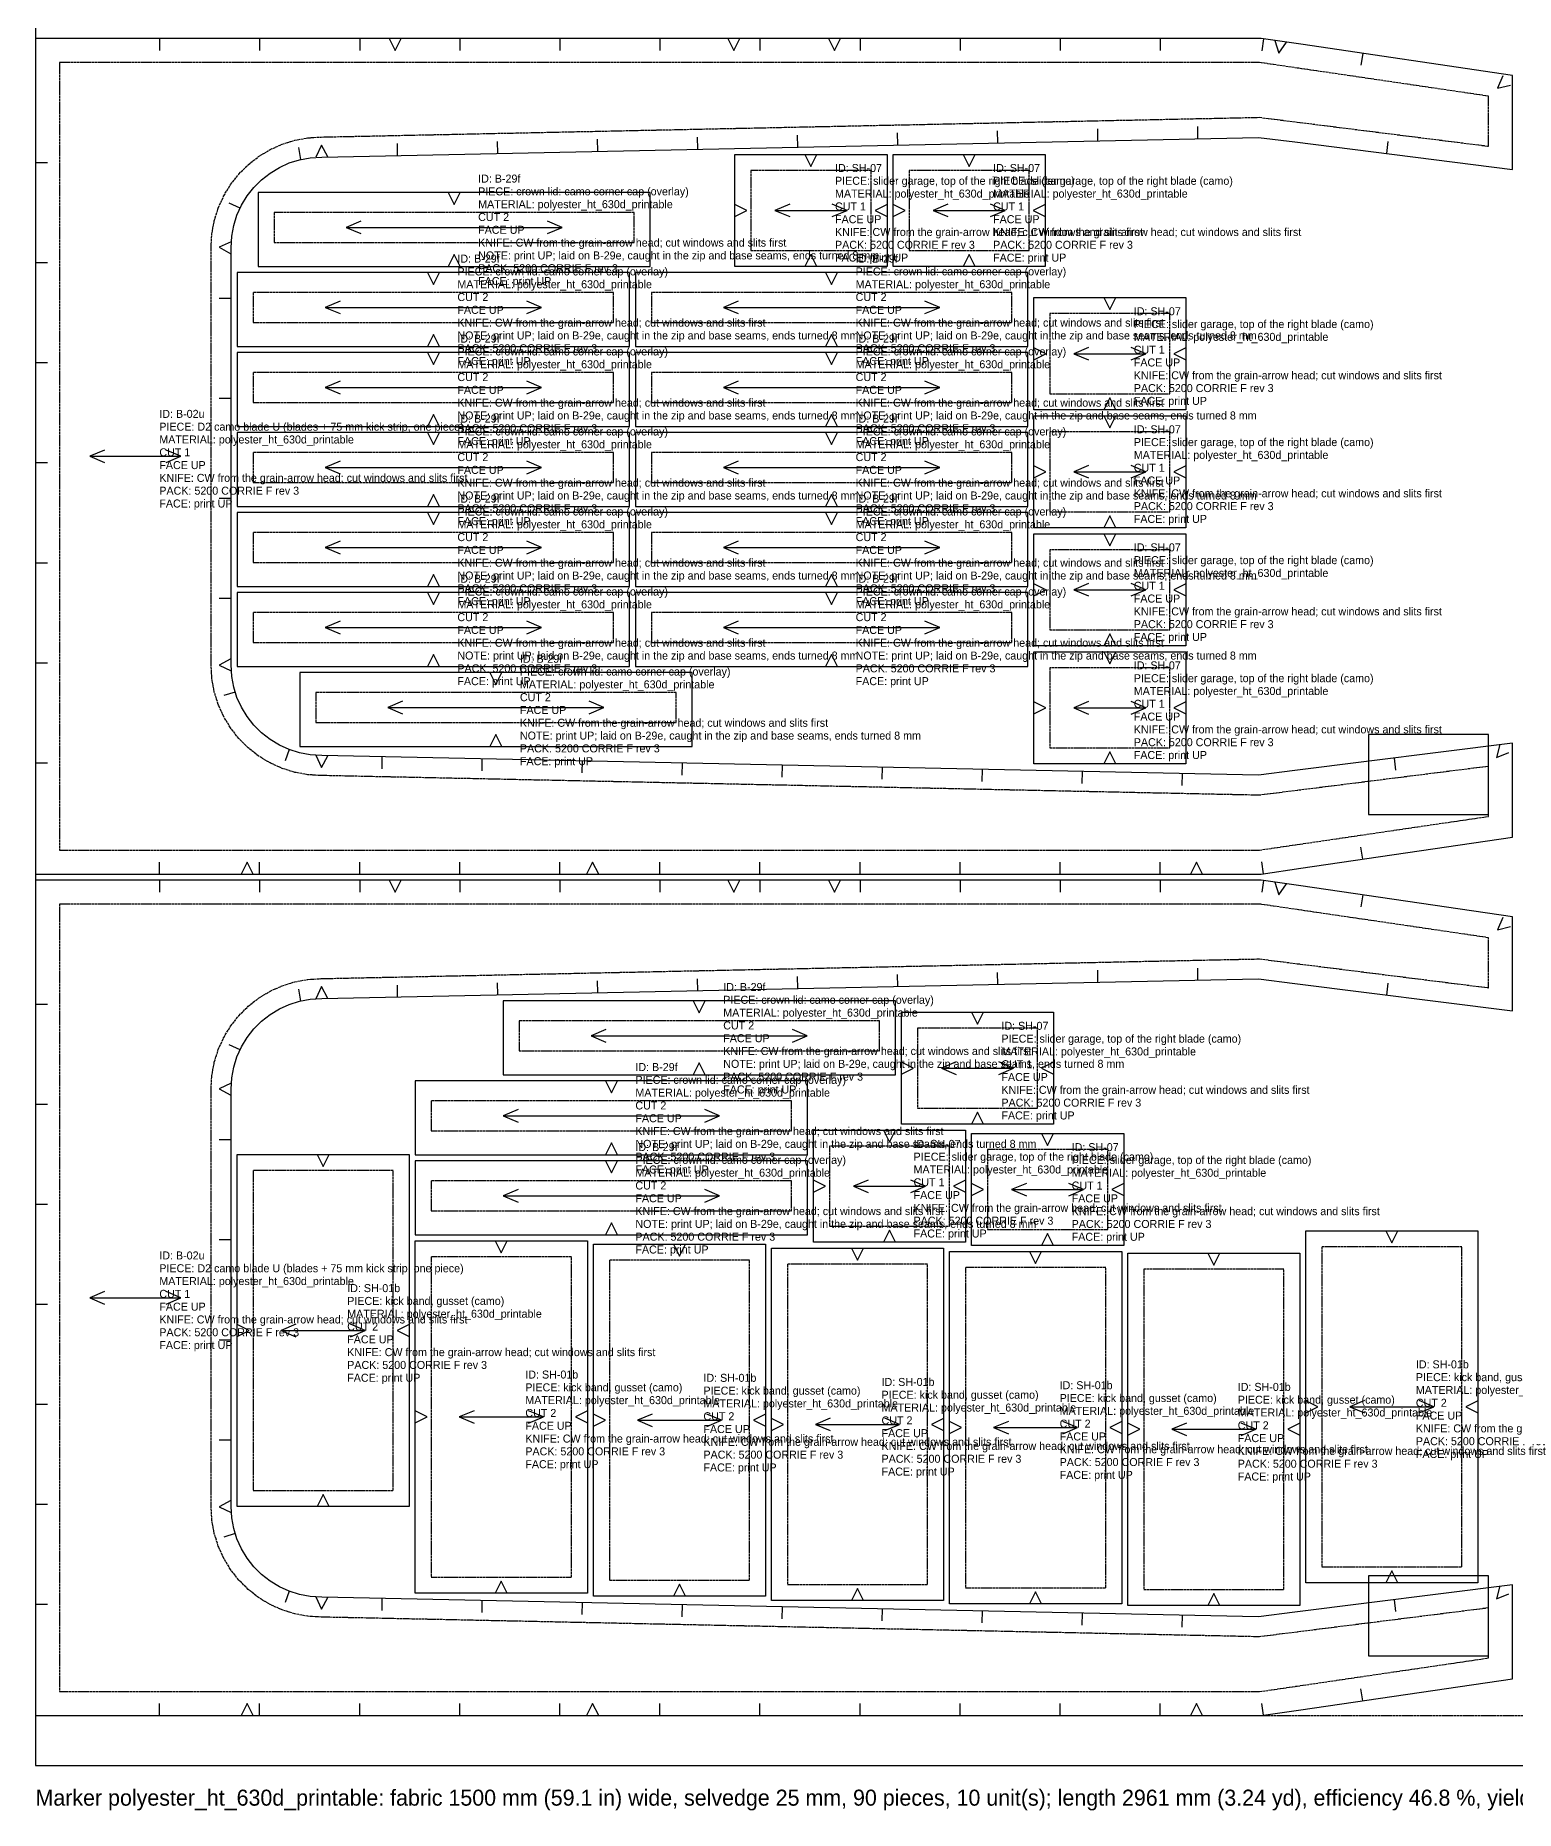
# Model space of a CAD drawing. Header units: millimetres. Extents: x 0 to 2961, y -22 to 1500.
# Drawn here: x 0 to 740, y -22 to 865 of the extents above; entities that cross this region are included whole.
import ezdxf

# ---------------------------------------------------------------- set-up
doc = ezdxf.new("R2010")
doc.units = ezdxf.units.MM
doc.linetypes.add('DASHED', pattern=[1.524, 1.27, -0.254])
for name, color, linetype in [('CUT', 7, 'Continuous'), ('GRAIN', 5, 'Continuous'), ('INTERNAL', 6, 'Continuous'), ('NOTCH', 1, 'Continuous'), ('SEW', 3, 'Continuous'), ('TEXT', 2, 'Continuous')]:
    doc.layers.add(name, color=color, linetype=linetype)

msp = doc.modelspace()

# ---------------------------------------------------------------- linework, layer by layer
at = {"layer": 'CUT'}
for points in [[(87.43, 863.28), (0, 863.28), (0, 445.64), (87.43, 445.64), (612.48, 445.64), (632.25, 448.55), (738.05, 464.09), (738.05, 511.05), (629.26, 497.35), (611.08, 495.06), (143.15, 504.89), (137.32, 505.24), (131.98, 506.22), (126.79, 507.83), (121.84, 510.06), (117.19, 512.87), (112.91, 516.22), (109.07, 520.07), (105.72, 524.34), (102.91, 528.99), (100.68, 533.94), (99.07, 539.13), (98.09, 544.47), (97.74, 550.2), (97.74, 758.72), (98.09, 764.45), (99.07, 769.79), (100.68, 774.98), (102.91, 779.93), (105.72, 784.58), (109.07, 788.85), (112.91, 792.7), (117.19, 796.05), (121.84, 798.86), (126.79, 801.09), (131.98, 802.7), (137.32, 803.68), (143.15, 804.03), (611.08, 813.86), (629.26, 811.57), (738.05, 797.87), (738.05, 844.83), (632.25, 860.37), (612.48, 863.28)], [(349.51, 805.36), (425.51, 805.36), (425.51, 749.36), (349.51, 749.36)], [(428.51, 805.36), (504.51, 805.36), (504.51, 749.36), (428.51, 749.36)], [(111.19, 786.36), (111.19, 749.36), (307.19, 749.36), (307.19, 786.36)], [(100.81, 746.36), (100.81, 709.36), (296.81, 709.36), (296.81, 746.36)], [(299.81, 746.36), (299.81, 709.36), (495.81, 709.36), (495.81, 746.36)], [(498.81, 733.75), (574.81, 733.75), (574.81, 677.75), (498.81, 677.75)], [(100.81, 706.36), (100.81, 669.36), (296.81, 669.36), (296.81, 706.36)], [(299.81, 706.36), (299.81, 669.36), (495.81, 669.36), (495.81, 706.36)], [(498.81, 674.75), (574.81, 674.75), (574.81, 618.75), (498.81, 618.75)], [(100.81, 666.36), (100.81, 629.36), (296.81, 629.36), (296.81, 666.36)], [(299.81, 666.36), (299.81, 629.36), (495.81, 629.36), (495.81, 666.36)], [(100.81, 626.36), (100.81, 589.36), (296.81, 589.36), (296.81, 626.36)], [(299.81, 626.36), (299.81, 589.36), (495.81, 589.36), (495.81, 626.36)], [(498.81, 615.75), (574.81, 615.75), (574.81, 559.75), (498.81, 559.75)], [(100.81, 586.36), (100.81, 549.36), (296.81, 549.36), (296.81, 586.36)], [(299.81, 586.36), (299.81, 549.36), (495.81, 549.36), (495.81, 586.36)], [(498.81, 556.75), (574.81, 556.75), (574.81, 500.75), (498.81, 500.75)], [(132.06, 546.36), (132.06, 509.36), (328.06, 509.36), (328.06, 546.36)], [(87.43, 442.64), (0, 442.64), (0, 25), (87.43, 25), (612.48, 25), (632.25, 27.91), (738.05, 43.45), (738.05, 90.41), (629.26, 76.71), (611.08, 74.42), (143.15, 84.25), (137.32, 84.6), (131.98, 85.58), (126.79, 87.19), (121.84, 89.42), (117.19, 92.23), (112.91, 95.58), (109.07, 99.43), (105.72, 103.7), (102.91, 108.35), (100.68, 113.3), (99.07, 118.49), (98.09, 123.83), (97.74, 129.56), (97.74, 338.08), (98.09, 343.81), (99.07, 349.15), (100.68, 354.34), (102.91, 359.29), (105.72, 363.94), (109.07, 368.21), (112.91, 372.06), (117.19, 375.41), (121.84, 378.22), (126.79, 380.45), (131.98, 382.06), (137.32, 383.04), (143.15, 383.39), (611.08, 393.22), (629.26, 390.93), (738.05, 377.23), (738.05, 424.19), (632.25, 439.73), (612.48, 442.64)], [(233.66, 382.29), (233.66, 345.29), (429.66, 345.29), (429.66, 382.29)], [(432.66, 376.59), (508.66, 376.59), (508.66, 320.59), (432.66, 320.59)], [(189.76, 342.29), (189.76, 305.29), (385.76, 305.29), (385.76, 342.29)], [(388.76, 317.59), (464.76, 317.59), (464.76, 261.59), (388.76, 261.59)], [(467.76, 315.95), (543.76, 315.95), (543.76, 259.95), (467.76, 259.95)], [(100.76, 305.49), (186.76, 305.49), (186.76, 129.49), (100.76, 129.49)], [(189.76, 302.29), (189.76, 265.29), (385.76, 265.29), (385.76, 302.29)], [(634.76, 267.38), (720.76, 267.38), (720.76, 91.38), (634.76, 91.38)], [(189.76, 262.29), (275.76, 262.29), (275.76, 86.29), (189.76, 86.29)], [(278.76, 260.65), (364.76, 260.65), (364.76, 84.65), (278.76, 84.65)], [(367.76, 258.59), (453.76, 258.59), (453.76, 82.59), (367.76, 82.59)], [(456.76, 256.95), (542.76, 256.95), (542.76, 80.95), (456.76, 80.95)], [(545.76, 256.12), (631.76, 256.12), (631.76, 80.12), (545.76, 80.12)]]:
    msp.add_lwpolyline(points, close=True, dxfattribs=at)
at = {"layer": 'GRAIN'}
for points in [[(162.56, 771.98), (155.19, 768.86), (162.56, 765.75)], [(255.82, 765.75), (263.19, 768.86), (255.82, 771.98)], [(376.88, 780.48), (369.51, 777.36), (376.88, 774.25)], [(369.51, 777.36), (405.51, 777.36)], [(398.14, 774.25), (405.51, 777.36), (398.14, 780.48)], [(455.88, 780.48), (448.51, 777.36), (455.88, 774.25)], [(448.51, 777.36), (484.51, 777.36)], [(477.14, 774.25), (484.51, 777.36), (477.14, 780.48)], [(155.19, 768.86), (263.19, 768.86)], [(152.18, 731.98), (144.81, 728.86), (152.18, 725.75)], [(144.81, 728.86), (252.81, 728.86)], [(245.44, 725.75), (252.81, 728.86), (245.44, 731.98)], [(351.18, 731.98), (343.81, 728.86), (351.18, 725.75)], [(343.81, 728.86), (451.81, 728.86)], [(444.44, 725.75), (451.81, 728.86), (444.44, 731.98)], [(526.18, 708.87), (518.81, 705.75), (526.18, 702.64)], [(518.81, 705.75), (554.81, 705.75)], [(547.44, 702.64), (554.81, 705.75), (547.44, 708.87)], [(152.18, 691.98), (144.81, 688.86), (152.18, 685.75)], [(144.81, 688.86), (252.81, 688.86)], [(245.44, 685.75), (252.81, 688.86), (245.44, 691.98)], [(351.18, 691.98), (343.81, 688.86), (351.18, 685.75)], [(343.81, 688.86), (451.81, 688.86)], [(444.44, 685.75), (451.81, 688.86), (444.44, 691.98)], [(34.52, 657.58), (27.15, 654.46), (34.52, 651.34)], [(65.22, 651.34), (72.59, 654.46), (65.22, 657.58)], [(27.15, 654.46), (72.59, 654.46)], [(152.18, 651.98), (144.81, 648.86), (152.18, 645.75)], [(144.81, 648.86), (252.81, 648.86)], [(245.44, 645.75), (252.81, 648.86), (245.44, 651.98)], [(351.18, 651.98), (343.81, 648.86), (351.18, 645.75)], [(343.81, 648.86), (451.81, 648.86)], [(444.44, 645.75), (451.81, 648.86), (444.44, 651.98)], [(526.18, 649.87), (518.81, 646.75), (526.18, 643.64)], [(547.44, 643.64), (554.81, 646.75), (547.44, 649.87)], [(518.81, 646.75), (554.81, 646.75)], [(152.18, 611.98), (144.81, 608.86), (152.18, 605.75)], [(144.81, 608.86), (252.81, 608.86)], [(245.44, 605.75), (252.81, 608.86), (245.44, 611.98)], [(351.18, 611.98), (343.81, 608.86), (351.18, 605.75)], [(343.81, 608.86), (451.81, 608.86)], [(444.44, 605.75), (451.81, 608.86), (444.44, 611.98)], [(526.18, 590.87), (518.81, 587.75), (526.18, 584.64)], [(518.81, 587.75), (554.81, 587.75)], [(547.44, 584.64), (554.81, 587.75), (547.44, 590.87)], [(152.18, 571.98), (144.81, 568.86), (152.18, 565.75)], [(144.81, 568.86), (252.81, 568.86)], [(245.44, 565.75), (252.81, 568.86), (245.44, 571.98)], [(351.18, 571.98), (343.81, 568.86), (351.18, 565.75)], [(343.81, 568.86), (451.81, 568.86)], [(444.44, 565.75), (451.81, 568.86), (444.44, 571.98)], [(183.42, 531.98), (176.06, 528.86), (183.42, 525.75)], [(176.06, 528.86), (284.06, 528.86)], [(276.69, 525.75), (284.06, 528.86), (276.69, 531.98)], [(526.18, 531.87), (518.81, 528.75), (526.18, 525.64)], [(518.81, 528.75), (554.81, 528.75)], [(547.44, 525.64), (554.81, 528.75), (547.44, 531.87)], [(285.03, 367.91), (277.66, 364.79), (285.03, 361.68)], [(277.66, 364.79), (385.66, 364.79)], [(378.29, 361.68), (385.66, 364.79), (378.29, 367.91)], [(460.03, 351.71), (452.66, 348.59), (460.03, 345.48)], [(452.66, 348.59), (488.66, 348.59)], [(481.29, 345.48), (488.66, 348.59), (481.29, 351.71)], [(241.13, 327.91), (233.76, 324.79), (241.13, 321.68)], [(233.76, 324.79), (341.76, 324.79)], [(334.39, 321.68), (341.76, 324.79), (334.39, 327.91)], [(241.13, 287.91), (233.76, 284.79), (241.13, 281.68)], [(233.76, 284.79), (341.76, 284.79)], [(334.39, 281.68), (341.76, 284.79), (334.39, 287.91)], [(416.13, 292.71), (408.76, 289.59), (416.13, 286.48)], [(408.76, 289.59), (444.76, 289.59)], [(437.39, 286.48), (444.76, 289.59), (437.39, 292.71)], [(495.13, 291.06), (487.76, 287.95), (495.13, 284.83)], [(487.76, 287.95), (523.76, 287.95)], [(516.39, 284.83), (523.76, 287.95), (516.39, 291.06)], [(34.52, 236.94), (27.15, 233.82), (34.52, 230.7)], [(27.15, 233.82), (72.59, 233.82)], [(65.22, 230.7), (72.59, 233.82), (65.22, 236.94)], [(130.13, 220.6), (122.76, 217.49), (130.13, 214.37)], [(122.76, 217.49), (164.76, 217.49)], [(157.39, 214.37), (164.76, 217.49), (157.39, 220.6)], [(664.13, 182.5), (656.76, 179.38), (664.13, 176.27)], [(656.76, 179.38), (698.76, 179.38)], [(691.39, 176.27), (698.76, 179.38), (691.39, 182.5)], [(219.13, 177.41), (211.76, 174.29), (219.13, 171.18)], [(211.76, 174.29), (253.76, 174.29)], [(246.39, 171.18), (253.76, 174.29), (246.39, 177.41)], [(308.13, 175.76), (300.76, 172.65), (308.13, 169.53)], [(300.76, 172.65), (342.76, 172.65)], [(335.39, 169.53), (342.76, 172.65), (335.39, 175.76)], [(397.13, 173.71), (389.76, 170.59), (397.13, 167.48)], [(389.76, 170.59), (431.76, 170.59)], [(424.39, 167.48), (431.76, 170.59), (424.39, 173.71)], [(486.13, 172.06), (478.76, 168.95), (486.13, 165.83)], [(478.76, 168.95), (520.76, 168.95)], [(513.39, 165.83), (520.76, 168.95), (513.39, 172.06)], [(575.13, 171.24), (567.76, 168.12), (575.13, 165.01)], [(602.39, 165.01), (609.76, 168.12), (602.39, 171.24)], [(567.76, 168.12), (609.76, 168.12)]]:
    msp.add_lwpolyline(points, dxfattribs=at)
at = {"layer": 'INTERNAL', "linetype": 'CONTINUOUS'}
for points in [[(666.05, 515.46), (666.05, 475.46), (726.05, 475.46), (726.05, 515.46)], [(666.05, 94.82), (666.05, 54.82), (726.05, 54.82), (726.05, 94.82)]]:
    msp.add_lwpolyline(points, close=True, dxfattribs=at)
at = {"layer": 'NOTCH'}
for points in [[(62, 863.28), (62, 857.28)], [(112, 863.28), (112, 857.28)], [(162, 863.28), (162, 857.28)], [(176.75, 863.28), (179.75, 857.28), (182.75, 863.28)], [(212, 863.28), (212, 857.28)], [(262, 863.28), (262, 857.28)], [(312, 863.28), (312, 857.28)], [(346.01, 863.28), (349.01, 857.28), (352.01, 863.28)], [(362, 863.28), (362, 857.28)], [(396.19, 863.28), (399.19, 857.28), (402.19, 863.28)], [(412, 863.28), (412, 857.28)], [(462, 863.28), (462, 857.28)], [(512, 863.28), (512, 857.28)], [(562, 863.28), (562, 857.28)], [(613.57, 863.12), (612.78, 857.17)], [(619.23, 862.29), (621.32, 855.92), (625.16, 861.42)], [(663.21, 855.82), (662.34, 849.89)], [(733.17, 844.57), (730.59, 838.38), (737.09, 840.03)], [(480.89, 811.13), (480.77, 817.13)], [(530.88, 812.18), (530.76, 818.18)], [(580.87, 813.23), (580.75, 819.23)], [(132.66, 802.83), (131.58, 808.73)], [(146.15, 804.16), (142.9, 810.03), (140.15, 803.91)], [(180.96, 804.83), (180.83, 810.83)], [(230.95, 805.88), (230.82, 811.88)], [(280.94, 806.93), (280.81, 812.93)], [(330.93, 807.98), (330.8, 813.98)], [(380.92, 809.03), (380.79, 815.03)], [(430.9, 810.08), (430.78, 816.08)], [(675.19, 805.79), (675.94, 811.74)], [(0, 801.28), (6, 801.28)], [(384.51, 805.36), (387.51, 799.36), (390.51, 805.36)], [(463.51, 805.36), (466.51, 799.36), (469.51, 805.36)], [(102.25, 778.47), (96.78, 780.93)], [(206.19, 786.36), (209.19, 780.36), (212.19, 786.36)], [(349.51, 774.36), (355.51, 777.36), (349.51, 780.36)], [(425.51, 780.36), (419.51, 777.36), (425.51, 774.36)], [(428.51, 774.36), (434.51, 777.36), (428.51, 780.36)], [(504.51, 780.36), (498.51, 777.36), (504.51, 774.36)], [(97.83, 761.72), (91.74, 758.91), (97.65, 755.73)], [(212.19, 749.36), (209.19, 755.36), (206.19, 749.36)], [(390.51, 749.36), (387.51, 755.36), (384.51, 749.36)], [(469.51, 749.36), (466.51, 755.36), (463.51, 749.36)], [(0, 751.28), (6, 751.28)], [(195.81, 746.36), (198.81, 740.36), (201.81, 746.36)], [(394.81, 746.36), (397.81, 740.36), (400.81, 746.36)], [(97.74, 733.39), (91.74, 733.39)], [(533.81, 733.75), (536.81, 727.75), (539.81, 733.75)], [(201.81, 709.36), (198.81, 715.36), (195.81, 709.36)], [(400.81, 709.36), (397.81, 715.36), (394.81, 709.36)], [(0, 701.28), (6, 701.28)], [(195.81, 706.36), (198.81, 700.36), (201.81, 706.36)], [(394.81, 706.36), (397.81, 700.36), (400.81, 706.36)], [(498.81, 702.75), (504.81, 705.75), (498.81, 708.75)], [(574.81, 708.75), (568.81, 705.75), (574.81, 702.75)], [(97.74, 683.39), (91.74, 683.39)], [(539.81, 677.75), (536.81, 683.75), (533.81, 677.75)], [(201.81, 669.36), (198.81, 675.36), (195.81, 669.36)], [(400.81, 669.36), (397.81, 675.36), (394.81, 669.36)], [(533.81, 674.75), (536.81, 668.75), (539.81, 674.75)], [(195.81, 666.36), (198.81, 660.36), (201.81, 666.36)], [(394.81, 666.36), (397.81, 660.36), (400.81, 666.36)], [(0, 651.28), (6, 651.28)], [(498.81, 643.75), (504.81, 646.75), (498.81, 649.75)], [(574.81, 649.75), (568.81, 646.75), (574.81, 643.75)], [(97.74, 633.39), (91.74, 633.39)], [(201.81, 629.36), (198.81, 635.36), (195.81, 629.36)], [(400.81, 629.36), (397.81, 635.36), (394.81, 629.36)], [(195.81, 626.36), (198.81, 620.36), (201.81, 626.36)], [(394.81, 626.36), (397.81, 620.36), (400.81, 626.36)], [(539.81, 618.75), (536.81, 624.75), (533.81, 618.75)], [(533.81, 615.75), (536.81, 609.75), (539.81, 615.75)], [(0, 601.28), (6, 601.28)], [(201.81, 589.36), (198.81, 595.36), (195.81, 589.36)], [(400.81, 589.36), (397.81, 595.36), (394.81, 589.36)], [(195.81, 586.36), (198.81, 580.36), (201.81, 586.36)], [(394.81, 586.36), (397.81, 580.36), (400.81, 586.36)], [(498.81, 584.75), (504.81, 587.75), (498.81, 590.75)], [(574.81, 590.75), (568.81, 587.75), (574.81, 584.75)], [(97.74, 583.39), (91.74, 583.39)], [(539.81, 559.75), (536.81, 565.75), (533.81, 559.75)], [(0, 551.28), (6, 551.28)], [(97.65, 553.19), (91.74, 550.01), (97.83, 547.2)], [(201.81, 549.36), (198.81, 555.36), (195.81, 549.36)], [(400.81, 549.36), (397.81, 555.36), (394.81, 549.36)], [(533.81, 556.75), (536.81, 550.75), (539.81, 556.75)], [(227.06, 546.36), (230.06, 540.36), (233.06, 546.36)], [(99.85, 536.63), (94.12, 534.84)], [(498.81, 525.75), (504.81, 528.75), (498.81, 531.75)], [(574.81, 531.75), (568.81, 528.75), (574.81, 525.75)], [(233.06, 509.36), (230.06, 515.36), (227.06, 509.36)], [(126.77, 507.83), (124.7, 502.2)], [(539.81, 500.75), (536.81, 506.75), (533.81, 500.75)], [(731.73, 510.44), (730.01, 503.96), (736.23, 506.48)], [(0, 501.28), (6, 501.28)], [(140.15, 505.01), (142.9, 498.89), (146.15, 504.76)], [(173.11, 504.26), (172.99, 498.26)], [(223.1, 503.21), (222.97, 497.21)], [(273.09, 502.16), (272.96, 496.16)], [(323.08, 501.11), (322.95, 495.11)], [(373.07, 500.06), (372.94, 494.06)], [(423.06, 499.01), (422.93, 493.01)], [(473.05, 497.96), (472.92, 491.96)], [(523.03, 496.91), (522.91, 490.91)], [(678.86, 503.6), (679.61, 497.64)], [(573.02, 495.86), (572.9, 489.86)], [(663.21, 453.1), (662.34, 459.03)], [(62, 445.64), (62, 451.64)], [(108.73, 445.64), (105.73, 451.64), (102.73, 445.64)], [(112, 445.64), (112, 451.64)], [(162, 445.64), (162, 451.64)], [(212, 445.64), (212, 451.64)], [(262, 445.64), (262, 451.64)], [(281.41, 445.64), (278.41, 451.64), (275.41, 445.64)], [(312, 445.64), (312, 451.64)], [(362, 445.64), (362, 451.64)], [(412, 445.64), (412, 451.64)], [(462, 445.64), (462, 451.64)], [(512, 445.64), (512, 451.64)], [(562, 445.64), (562, 451.64)], [(583.22, 445.64), (580.22, 451.64), (577.22, 445.64)], [(613.57, 445.8), (612.78, 451.75)], [(62, 442.64), (62, 436.64)], [(112, 442.64), (112, 436.64)], [(162, 442.64), (162, 436.64)], [(176.75, 442.64), (179.75, 436.64), (182.75, 442.64)], [(212, 442.64), (212, 436.64)], [(262, 442.64), (262, 436.64)], [(312, 442.64), (312, 436.64)], [(346.01, 442.64), (349.01, 436.64), (352.01, 442.64)], [(362, 442.64), (362, 436.64)], [(396.19, 442.64), (399.19, 436.64), (402.19, 442.64)], [(412, 442.64), (412, 436.64)], [(462, 442.64), (462, 436.64)], [(512, 442.64), (512, 436.64)], [(562, 442.64), (562, 436.64)], [(613.57, 442.48), (612.78, 436.53)], [(619.23, 441.65), (621.32, 435.28), (625.16, 440.78)], [(663.21, 435.18), (662.34, 429.25)], [(733.17, 423.93), (730.59, 417.74), (737.09, 419.39)], [(230.95, 385.24), (230.82, 391.24)], [(280.94, 386.29), (280.81, 392.29)], [(330.93, 387.34), (330.8, 393.34)], [(380.92, 388.39), (380.79, 394.39)], [(430.9, 389.44), (430.78, 395.44)], [(480.89, 390.49), (480.77, 396.49)], [(530.88, 391.54), (530.76, 397.54)], [(580.87, 392.59), (580.75, 398.59)], [(675.19, 385.15), (675.94, 391.1)], [(132.66, 382.19), (131.58, 388.09)], [(146.15, 383.52), (142.9, 389.39), (140.15, 383.27)], [(180.96, 384.19), (180.83, 390.19)], [(328.66, 382.29), (331.66, 376.29), (334.66, 382.29)], [(0, 380.64), (6, 380.64)], [(467.66, 376.59), (470.66, 370.59), (473.66, 376.59)], [(102.25, 357.83), (96.78, 360.29)], [(334.66, 345.29), (331.66, 351.29), (328.66, 345.29)], [(432.66, 345.59), (438.66, 348.59), (432.66, 351.59)], [(508.66, 351.59), (502.66, 348.59), (508.66, 345.59)], [(97.83, 341.08), (91.74, 338.27), (97.65, 335.09)], [(284.76, 342.29), (287.76, 336.29), (290.76, 342.29)], [(0, 330.64), (6, 330.64)], [(473.66, 320.59), (470.66, 326.59), (467.66, 320.59)], [(97.74, 312.75), (91.74, 312.75)], [(290.76, 305.29), (287.76, 311.29), (284.76, 305.29)], [(423.76, 317.59), (426.76, 311.59), (429.76, 317.59)], [(502.76, 315.95), (505.76, 309.95), (508.76, 315.95)], [(140.76, 305.49), (143.76, 299.49), (146.76, 305.49)], [(284.76, 302.29), (287.76, 296.29), (290.76, 302.29)], [(388.76, 286.59), (394.76, 289.59), (388.76, 292.59)], [(464.76, 292.59), (458.76, 289.59), (464.76, 286.59)], [(467.76, 284.95), (473.76, 287.95), (467.76, 290.95)], [(543.76, 290.95), (537.76, 287.95), (543.76, 284.95)], [(0, 280.64), (6, 280.64)], [(290.76, 265.29), (287.76, 271.29), (284.76, 265.29)], [(429.76, 261.59), (426.76, 267.59), (423.76, 261.59)], [(674.76, 267.38), (677.76, 261.38), (680.76, 267.38)], [(97.74, 262.75), (91.74, 262.75)], [(229.76, 262.29), (232.76, 256.29), (235.76, 262.29)], [(318.76, 260.65), (321.76, 254.65), (324.76, 260.65)], [(407.76, 258.59), (410.76, 252.59), (413.76, 258.59)], [(508.76, 259.95), (505.76, 265.95), (502.76, 259.95)], [(496.76, 256.95), (499.76, 250.95), (502.76, 256.95)], [(585.76, 256.12), (588.76, 250.12), (591.76, 256.12)], [(0, 230.64), (6, 230.64)], [(100.76, 214.49), (106.76, 217.49), (100.76, 220.49)], [(186.76, 220.49), (180.76, 217.49), (186.76, 214.49)], [(97.74, 212.75), (91.74, 212.75)], [(0, 180.64), (6, 180.64)], [(634.76, 176.38), (640.76, 179.38), (634.76, 182.38)], [(720.76, 182.38), (714.76, 179.38), (720.76, 176.38)], [(189.76, 171.29), (195.76, 174.29), (189.76, 177.29)], [(275.76, 177.29), (269.76, 174.29), (275.76, 171.29)], [(278.76, 169.65), (284.76, 172.65), (278.76, 175.65)], [(364.76, 175.65), (358.76, 172.65), (364.76, 169.65)], [(367.76, 167.59), (373.76, 170.59), (367.76, 173.59)], [(453.76, 173.59), (447.76, 170.59), (453.76, 167.59)], [(456.76, 165.95), (462.76, 168.95), (456.76, 171.95)], [(542.76, 171.95), (536.76, 168.95), (542.76, 165.95)], [(545.76, 165.12), (551.76, 168.12), (545.76, 171.12)], [(631.76, 171.12), (625.76, 168.12), (631.76, 165.12)], [(97.74, 162.75), (91.74, 162.75)], [(146.76, 129.49), (143.76, 135.49), (140.76, 129.49)], [(0, 130.64), (6, 130.64)], [(97.65, 132.55), (91.74, 129.37), (97.83, 126.56)], [(99.85, 115.99), (94.12, 114.2)], [(235.76, 86.29), (232.76, 92.29), (229.76, 86.29)], [(324.76, 84.65), (321.76, 90.65), (318.76, 84.65)], [(680.76, 91.38), (677.76, 97.38), (674.76, 91.38)], [(731.73, 89.8), (730.01, 83.32), (736.23, 85.84)], [(0, 80.64), (6, 80.64)], [(126.77, 87.19), (124.7, 81.56)], [(140.15, 84.37), (142.9, 78.25), (146.15, 84.12)], [(173.11, 83.62), (172.99, 77.62)], [(223.1, 82.57), (222.97, 76.57)], [(273.09, 81.52), (272.96, 75.52)], [(323.08, 80.47), (322.95, 74.47)], [(413.76, 82.59), (410.76, 88.59), (407.76, 82.59)], [(502.76, 80.95), (499.76, 86.95), (496.76, 80.95)], [(591.76, 80.12), (588.76, 86.12), (585.76, 80.12)], [(678.86, 82.96), (679.61, 77)], [(373.07, 79.42), (372.94, 73.42)], [(423.06, 78.37), (422.93, 72.37)], [(473.05, 77.32), (472.92, 71.32)], [(523.03, 76.27), (522.91, 70.27)], [(573.02, 75.22), (572.9, 69.22)], [(663.21, 32.46), (662.34, 38.39)], [(62, 25), (62, 31)], [(108.73, 25), (105.73, 31), (102.73, 25)], [(112, 25), (112, 31)], [(162, 25), (162, 31)], [(212, 25), (212, 31)], [(262, 25), (262, 31)], [(281.41, 25), (278.41, 31), (275.41, 25)], [(312, 25), (312, 31)], [(362, 25), (362, 31)], [(412, 25), (412, 31)], [(462, 25), (462, 31)], [(512, 25), (512, 31)], [(562, 25), (562, 31)], [(583.22, 25), (580.22, 31), (577.22, 25)], [(613.57, 25.16), (612.78, 31.11)]]:
    msp.add_lwpolyline(points, dxfattribs=at)
at = {"layer": 'SEW', "linetype": 'DASHED'}
for points in [[(12, 851.28), (12, 457.64), (87.43, 457.64), (611.6, 457.64), (630.51, 460.42), (726.05, 474.46), (726.05, 499.46), (630.51, 487.43), (611.6, 485.04), (142.74, 494.89), (136.11, 495.29), (129.58, 496.49), (123.24, 498.47), (117.18, 501.19), (111.5, 504.63), (106.27, 508.73), (101.57, 513.42), (97.48, 518.65), (94.04, 524.33), (91.32, 530.39), (89.34, 536.73), (88.14, 543.26), (87.74, 549.89), (87.74, 759.03), (88.14, 765.66), (89.34, 772.19), (91.32, 778.53), (94.04, 784.59), (97.48, 790.27), (101.57, 795.5), (106.27, 800.19), (111.5, 804.29), (117.18, 807.73), (123.24, 810.45), (129.58, 812.43), (136.11, 813.63), (142.74, 814.03), (611.6, 823.88), (630.51, 821.49), (726.05, 809.46), (726.05, 834.46), (630.51, 848.5), (611.6, 851.28), (87.43, 851.28)], [(357.51, 797.36), (357.51, 757.36), (417.51, 757.36), (417.51, 797.36)], [(436.51, 797.36), (436.51, 757.36), (496.51, 757.36), (496.51, 797.36)], [(119.19, 761.36), (299.19, 761.36), (299.19, 776.36), (119.19, 776.36)], [(108.81, 721.36), (288.81, 721.36), (288.81, 736.36), (108.81, 736.36)], [(307.81, 721.36), (487.81, 721.36), (487.81, 736.36), (307.81, 736.36)], [(506.81, 725.75), (506.81, 685.75), (566.81, 685.75), (566.81, 725.75)], [(108.81, 681.36), (288.81, 681.36), (288.81, 696.36), (108.81, 696.36)], [(307.81, 681.36), (487.81, 681.36), (487.81, 696.36), (307.81, 696.36)], [(506.81, 666.75), (506.81, 626.75), (566.81, 626.75), (566.81, 666.75)], [(108.81, 641.36), (288.81, 641.36), (288.81, 656.36), (108.81, 656.36)], [(307.81, 641.36), (487.81, 641.36), (487.81, 656.36), (307.81, 656.36)], [(108.81, 601.36), (288.81, 601.36), (288.81, 616.36), (108.81, 616.36)], [(307.81, 601.36), (487.81, 601.36), (487.81, 616.36), (307.81, 616.36)], [(506.81, 607.75), (506.81, 567.75), (566.81, 567.75), (566.81, 607.75)], [(108.81, 561.36), (288.81, 561.36), (288.81, 576.36), (108.81, 576.36)], [(307.81, 561.36), (487.81, 561.36), (487.81, 576.36), (307.81, 576.36)], [(506.81, 548.75), (506.81, 508.75), (566.81, 508.75), (566.81, 548.75)], [(140.06, 521.36), (320.06, 521.36), (320.06, 536.36), (140.06, 536.36)], [(12, 430.64), (12, 37), (87.43, 37), (611.6, 37), (630.51, 39.78), (726.05, 53.82), (726.05, 78.82), (630.51, 66.79), (611.6, 64.4), (142.74, 74.25), (136.11, 74.65), (129.58, 75.85), (123.24, 77.83), (117.18, 80.55), (111.5, 83.99), (106.27, 88.09), (101.57, 92.78), (97.48, 98.01), (94.04, 103.69), (91.32, 109.75), (89.34, 116.09), (88.14, 122.62), (87.74, 129.25), (87.74, 338.39), (88.14, 345.02), (89.34, 351.55), (91.32, 357.89), (94.04, 363.95), (97.48, 369.63), (101.57, 374.86), (106.27, 379.55), (111.5, 383.65), (117.18, 387.09), (123.24, 389.81), (129.58, 391.79), (136.11, 392.99), (142.74, 393.39), (611.6, 403.24), (630.51, 400.85), (726.05, 388.82), (726.05, 413.82), (630.51, 427.86), (611.6, 430.64), (87.43, 430.64)], [(241.66, 357.29), (421.66, 357.29), (421.66, 372.29), (241.66, 372.29)], [(440.66, 368.59), (440.66, 328.59), (500.66, 328.59), (500.66, 368.59)], [(197.76, 317.29), (377.76, 317.29), (377.76, 332.29), (197.76, 332.29)], [(396.76, 309.59), (396.76, 269.59), (456.76, 269.59), (456.76, 309.59)], [(475.76, 307.95), (475.76, 267.95), (535.76, 267.95), (535.76, 307.95)], [(108.76, 297.49), (108.76, 137.49), (178.76, 137.49), (178.76, 297.49)], [(197.76, 277.29), (377.76, 277.29), (377.76, 292.29), (197.76, 292.29)], [(642.76, 259.38), (642.76, 99.38), (712.76, 99.38), (712.76, 259.38)], [(197.76, 254.29), (197.76, 94.29), (267.76, 94.29), (267.76, 254.29)], [(286.76, 252.65), (286.76, 92.65), (356.76, 92.65), (356.76, 252.65)], [(375.76, 250.59), (375.76, 90.59), (445.76, 90.59), (445.76, 250.59)], [(464.76, 248.95), (464.76, 88.95), (534.76, 88.95), (534.76, 248.95)], [(553.76, 248.12), (553.76, 88.12), (623.76, 88.12), (623.76, 248.12)]]:
    msp.add_lwpolyline(points, close=True, dxfattribs=at)
at = {"layer": 'TEXT', "linetype": 'DASHED'}
msp.add_line((0, 25), (2961.18, 25), dxfattribs=at)
at = {"layer": 'TEXT'}
msp.add_lwpolyline([(0, 0), (2961.18, 0), (2961.18, 1500), (0, 1500)], close=True, dxfattribs=at)

# ---------------------------------------------------------------- texts
for s, height, p in [('ID: SH-07', 4, (399.51, 796.56)), ('ID: SH-07', 4, (478.51, 796.56)), ('ID: B-29f', 4, (221.19, 791.26)), ('PIECE: slider garage, top of the right blade (camo)', 4, (399.51, 790.16)), ('PIECE: slider garage, top of the right blade (camo)', 4, (478.51, 790.16)), ('PIECE: crown lid: camo corner cap (overlay)', 4, (221.19, 784.86)), ('MATERIAL: polyester_ht_630d_printable', 4, (221.19, 778.46)), ('CUT 1', 4, (399.51, 777.36)), ('MATERIAL: polyester_ht_630d_printable', 4, (399.51, 783.76)), ('CUT 1', 4, (478.51, 777.36)), ('MATERIAL: polyester_ht_630d_printable', 4, (478.51, 783.76)), ('CUT 2', 4, (221.19, 772.06)), ('FACE UP', 4, (399.51, 770.96)), ('FACE UP', 4, (478.51, 770.96)), ('FACE UP', 4, (221.19, 765.66)), ('KNIFE: CW from the grain-arrow head; cut windows and slits first', 4, (221.19, 759.26)), ('KNIFE: CW from the grain-arrow head; cut windows and slits first', 4, (399.51, 764.56)), ('KNIFE: CW from the grain-arrow head; cut windows and slits first', 4, (478.51, 764.56)), ('ID: B-29f', 4, (210.81, 751.26)), ('NOTE: print UP; laid on B-29e, caught in the zip and base seams, ends turned 8 mm', 4, (221.19, 752.86)), ('PACK: 5200 CORRIE F rev 3', 4, (399.51, 758.16)), ('FACE: print UP', 4, (399.51, 751.76)), ('ID: B-29f', 4, (409.81, 751.26)), ('PACK: 5200 CORRIE F rev 3', 4, (478.51, 758.16)), ('FACE: print UP', 4, (478.51, 751.76)), ('PIECE: crown lid: camo corner cap (overlay)', 4, (210.81, 744.86)), ('PACK: 5200 CORRIE F rev 3', 4, (221.19, 746.46)), ('PIECE: crown lid: camo corner cap (overlay)', 4, (409.81, 744.86)), ('MATERIAL: polyester_ht_630d_printable', 4, (210.81, 738.46)), ('FACE: print UP', 4, (221.19, 740.06)), ('MATERIAL: polyester_ht_630d_printable', 4, (409.81, 738.46)), ('CUT 2', 4, (210.81, 732.06)), ('FACE UP', 4, (210.81, 725.66)), ('CUT 2', 4, (409.81, 732.06)), ('FACE UP', 4, (409.81, 725.66)), ('ID: SH-07', 4, (548.81, 724.95)), ('KNIFE: CW from the grain-arrow head; cut windows and slits first', 4, (210.81, 719.26)), ('KNIFE: CW from the grain-arrow head; cut windows and slits first', 4, (409.81, 719.26)), ('PIECE: slider garage, top of the right blade (camo)', 4, (548.81, 718.55)), ('NOTE: print UP; laid on B-29e, caught in the zip and base seams, ends turned 8 mm', 4, (210.81, 712.86)), ('PACK: 5200 CORRIE F rev 3', 4, (210.81, 706.46)), ('ID: B-29f', 4, (210.81, 711.26)), ('NOTE: print UP; laid on B-29e, caught in the zip and base seams, ends turned 8 mm', 4, (409.81, 712.86)), ('PACK: 5200 CORRIE F rev 3', 4, (409.81, 706.46)), ('ID: B-29f', 4, (409.81, 711.26)), ('CUT 1', 4, (548.81, 705.75)), ('MATERIAL: polyester_ht_630d_printable', 4, (548.81, 712.15)), ('PIECE: crown lid: camo corner cap (overlay)', 4, (210.81, 704.86)), ('FACE: print UP', 4, (210.81, 700.06)), ('MATERIAL: polyester_ht_630d_printable', 4, (210.81, 698.46)), ('PIECE: crown lid: camo corner cap (overlay)', 4, (409.81, 704.86)), ('FACE: print UP', 4, (409.81, 700.06)), ('MATERIAL: polyester_ht_630d_printable', 4, (409.81, 698.46)), ('FACE UP', 4, (548.81, 699.35)), ('CUT 2', 4, (210.81, 692.06)), ('CUT 2', 4, (409.81, 692.06)), ('KNIFE: CW from the grain-arrow head; cut windows and slits first', 4, (548.81, 692.95)), ('FACE UP', 4, (210.81, 685.66)), ('KNIFE: CW from the grain-arrow head; cut windows and slits first', 4, (210.81, 679.26)), ('FACE UP', 4, (409.81, 685.66)), ('KNIFE: CW from the grain-arrow head; cut windows and slits first', 4, (409.81, 679.26)), ('PACK: 5200 CORRIE F rev 3', 4, (548.81, 686.55)), ('FACE: print UP', 4, (548.81, 680.15)), ('ID: B-02u', 4, (61.87, 673.66)), ('NOTE: print UP; laid on B-29e, caught in the zip and base seams, ends turned 8 mm', 4, (210.81, 672.86)), ('ID: B-29f', 4, (210.81, 671.26)), ('NOTE: print UP; laid on B-29e, caught in the zip and base seams, ends turned 8 mm', 4, (409.81, 672.86)), ('ID: B-29f', 4, (409.81, 671.26)), ('PIECE: D2 camo blade U (blades + 75 mm kick strip, one piece)', 4, (61.87, 667.26)), ('PACK: 5200 CORRIE F rev 3', 4, (210.81, 666.46)), ('PIECE: crown lid: camo corner cap (overlay)', 4, (210.81, 664.86)), ('PACK: 5200 CORRIE F rev 3', 4, (409.81, 666.46)), ('PIECE: crown lid: camo corner cap (overlay)', 4, (409.81, 664.86)), ('ID: SH-07', 4, (548.81, 665.95)), ('CUT 1', 4, (61.87, 654.46)), ('MATERIAL: polyester_ht_630d_printable', 4, (61.87, 660.86)), ('FACE: print UP', 4, (210.81, 660.06)), ('MATERIAL: polyester_ht_630d_printable', 4, (210.81, 658.46)), ('FACE: print UP', 4, (409.81, 660.06)), ('MATERIAL: polyester_ht_630d_printable', 4, (409.81, 658.46)), ('PIECE: slider garage, top of the right blade (camo)', 4, (548.81, 659.55)), ('MATERIAL: polyester_ht_630d_printable', 4, (548.81, 653.15)), ('FACE UP', 4, (61.87, 648.06)), ('CUT 2', 4, (210.81, 652.06)), ('FACE UP', 4, (210.81, 645.66)), ('CUT 2', 4, (409.81, 652.06)), ('FACE UP', 4, (409.81, 645.66)), ('CUT 1', 4, (548.81, 646.75)), ('KNIFE: CW from the grain-arrow head; cut windows and slits first', 4, (61.87, 641.66)), ('PACK: 5200 CORRIE F rev 3', 4, (61.87, 635.26)), ('KNIFE: CW from the grain-arrow head; cut windows and slits first', 4, (210.81, 639.26)), ('KNIFE: CW from the grain-arrow head; cut windows and slits first', 4, (409.81, 639.26)), ('FACE UP', 4, (548.81, 640.35)), ('FACE: print UP', 4, (61.87, 628.86)), ('NOTE: print UP; laid on B-29e, caught in the zip and base seams, ends turned 8 mm', 4, (210.81, 632.86)), ('PACK: 5200 CORRIE F rev 3', 4, (210.81, 626.46)), ('ID: B-29f', 4, (210.81, 631.26)), ('NOTE: print UP; laid on B-29e, caught in the zip and base seams, ends turned 8 mm', 4, (409.81, 632.86)), ('PACK: 5200 CORRIE F rev 3', 4, (409.81, 626.46)), ('ID: B-29f', 4, (409.81, 631.26)), ('KNIFE: CW from the grain-arrow head; cut windows and slits first', 4, (548.81, 633.95)), ('PACK: 5200 CORRIE F rev 3', 4, (548.81, 627.55)), ('PIECE: crown lid: camo corner cap (overlay)', 4, (210.81, 624.86)), ('FACE: print UP', 4, (210.81, 620.06)), ('MATERIAL: polyester_ht_630d_printable', 4, (210.81, 618.46)), ('PIECE: crown lid: camo corner cap (overlay)', 4, (409.81, 624.86)), ('FACE: print UP', 4, (409.81, 620.06)), ('MATERIAL: polyester_ht_630d_printable', 4, (409.81, 618.46)), ('FACE: print UP', 4, (548.81, 621.15)), ('CUT 2', 4, (210.81, 612.06)), ('CUT 2', 4, (409.81, 612.06)), ('FACE UP', 4, (210.81, 605.66)), ('KNIFE: CW from the grain-arrow head; cut windows and slits first', 4, (210.81, 599.26)), ('FACE UP', 4, (409.81, 605.66)), ('KNIFE: CW from the grain-arrow head; cut windows and slits first', 4, (409.81, 599.26)), ('PIECE: slider garage, top of the right blade (camo)', 4, (548.81, 600.55)), ('ID: SH-07', 4, (548.81, 606.95)), ('NOTE: print UP; laid on B-29e, caught in the zip and base seams, ends turned 8 mm', 4, (210.81, 592.86)), ('ID: B-29f', 4, (210.81, 591.26)), ('NOTE: print UP; laid on B-29e, caught in the zip and base seams, ends turned 8 mm', 4, (409.81, 592.86)), ('ID: B-29f', 4, (409.81, 591.26)), ('MATERIAL: polyester_ht_630d_printable', 4, (548.81, 594.15)), ('PACK: 5200 CORRIE F rev 3', 4, (210.81, 586.46)), ('PIECE: crown lid: camo corner cap (overlay)', 4, (210.81, 584.86)), ('PACK: 5200 CORRIE F rev 3', 4, (409.81, 586.46)), ('PIECE: crown lid: camo corner cap (overlay)', 4, (409.81, 584.86)), ('CUT 1', 4, (548.81, 587.75)), ('FACE: print UP', 4, (210.81, 580.06)), ('MATERIAL: polyester_ht_630d_printable', 4, (210.81, 578.46)), ('FACE: print UP', 4, (409.81, 580.06)), ('MATERIAL: polyester_ht_630d_printable', 4, (409.81, 578.46)), ('FACE UP', 4, (548.81, 581.35)), ('KNIFE: CW from the grain-arrow head; cut windows and slits first', 4, (548.81, 574.95)), ('CUT 2', 4, (210.81, 572.06)), ('FACE UP', 4, (210.81, 565.66)), ('CUT 2', 4, (409.81, 572.06)), ('FACE UP', 4, (409.81, 565.66)), ('PACK: 5200 CORRIE F rev 3', 4, (548.81, 568.55)), ('KNIFE: CW from the grain-arrow head; cut windows and slits first', 4, (210.81, 559.26)), ('KNIFE: CW from the grain-arrow head; cut windows and slits first', 4, (409.81, 559.26)), ('FACE: print UP', 4, (548.81, 562.15)), ('NOTE: print UP; laid on B-29e, caught in the zip and base seams, ends turned 8 mm', 4, (210.81, 552.86)), ('PACK: 5200 CORRIE F rev 3', 4, (210.81, 546.46)), ('ID: B-29f', 4, (242.06, 551.26)), ('NOTE: print UP; laid on B-29e, caught in the zip and base seams, ends turned 8 mm', 4, (409.81, 552.86)), ('PACK: 5200 CORRIE F rev 3', 4, (409.81, 546.46)), ('ID: SH-07', 4, (548.81, 547.95)), ('FACE: print UP', 4, (210.81, 540.06)), ('PIECE: crown lid: camo corner cap (overlay)', 4, (242.06, 544.86)), ('MATERIAL: polyester_ht_630d_printable', 4, (242.06, 538.46)), ('FACE: print UP', 4, (409.81, 540.06)), ('PIECE: slider garage, top of the right blade (camo)', 4, (548.81, 541.55)), ('CUT 2', 4, (242.06, 532.06)), ('CUT 1', 4, (548.81, 528.75)), ('MATERIAL: polyester_ht_630d_printable', 4, (548.81, 535.15)), ('FACE UP', 4, (242.06, 525.66)), ('KNIFE: CW from the grain-arrow head; cut windows and slits first', 4, (242.06, 519.26)), ('FACE UP', 4, (548.81, 522.35)), ('NOTE: print UP; laid on B-29e, caught in the zip and base seams, ends turned 8 mm', 4, (242.06, 512.86)), ('KNIFE: CW from the grain-arrow head; cut windows and slits first', 4, (548.81, 515.95)), ('PACK: 5200 CORRIE F rev 3', 4, (242.06, 506.46)), ('PACK: 5200 CORRIE F rev 3', 4, (548.81, 509.55)), ('FACE: print UP', 4, (548.81, 503.15)), ('FACE: print UP', 4, (242.06, 500.06)), ('ID: B-29f', 4, (343.66, 387.19)), ('PIECE: crown lid: camo corner cap (overlay)', 4, (343.66, 380.79)), ('MATERIAL: polyester_ht_630d_printable', 4, (343.66, 374.39)), ('CUT 2', 4, (343.66, 367.99)), ('FACE UP', 4, (343.66, 361.59)), ('PIECE: slider garage, top of the right blade (camo)', 4, (482.66, 361.39)), ('ID: SH-07', 4, (482.66, 367.79)), ('KNIFE: CW from the grain-arrow head; cut windows and slits first', 4, (343.66, 355.19)), ('MATERIAL: polyester_ht_630d_printable', 4, (482.66, 354.99)), ('ID: B-29f', 4, (299.76, 347.19)), ('NOTE: print UP; laid on B-29e, caught in the zip and base seams, ends turned 8 mm', 4, (343.66, 348.79)), ('PACK: 5200 CORRIE F rev 3', 4, (343.66, 342.39)), ('CUT 1', 4, (482.66, 348.59)), ('FACE UP', 4, (482.66, 342.19)), ('PIECE: crown lid: camo corner cap (overlay)', 4, (299.76, 340.79)), ('MATERIAL: polyester_ht_630d_printable', 4, (299.76, 334.39)), ('FACE: print UP', 4, (343.66, 335.99)), ('KNIFE: CW from the grain-arrow head; cut windows and slits first', 4, (482.66, 335.79)), ('CUT 2', 4, (299.76, 327.99)), ('PACK: 5200 CORRIE F rev 3', 4, (482.66, 329.39)), ('FACE UP', 4, (299.76, 321.59)), ('KNIFE: CW from the grain-arrow head; cut windows and slits first', 4, (299.76, 315.19)), ('FACE: print UP', 4, (482.66, 322.99)), ('NOTE: print UP; laid on B-29e, caught in the zip and base seams, ends turned 8 mm', 4, (299.76, 308.79)), ('ID: B-29f', 4, (299.76, 307.19)), ('ID: SH-07', 4, (438.76, 308.79)), ('ID: SH-07', 4, (517.76, 307.15)), ('PACK: 5200 CORRIE F rev 3', 4, (299.76, 302.39)), ('PIECE: crown lid: camo corner cap (overlay)', 4, (299.76, 300.79)), ('PIECE: slider garage, top of the right blade (camo)', 4, (438.76, 302.39)), ('PIECE: slider garage, top of the right blade (camo)', 4, (517.76, 300.75)), ('FACE: print UP', 4, (299.76, 295.99)), ('MATERIAL: polyester_ht_630d_printable', 4, (299.76, 294.39)), ('CUT 1', 4, (438.76, 289.59)), ('MATERIAL: polyester_ht_630d_printable', 4, (438.76, 295.99)), ('MATERIAL: polyester_ht_630d_printable', 4, (517.76, 294.35)), ('CUT 2', 4, (299.76, 287.99)), ('FACE UP', 4, (299.76, 281.59)), ('FACE UP', 4, (438.76, 283.19)), ('CUT 1', 4, (517.76, 287.95)), ('FACE UP', 4, (517.76, 281.55)), ('KNIFE: CW from the grain-arrow head; cut windows and slits first', 4, (299.76, 275.19)), ('KNIFE: CW from the grain-arrow head; cut windows and slits first', 4, (438.76, 276.79)), ('KNIFE: CW from the grain-arrow head; cut windows and slits first', 4, (517.76, 275.15)), ('NOTE: print UP; laid on B-29e, caught in the zip and base seams, ends turned 8 mm', 4, (299.76, 268.79)), ('PACK: 5200 CORRIE F rev 3', 4, (299.76, 262.39)), ('PACK: 5200 CORRIE F rev 3', 4, (438.76, 270.39)), ('FACE: print UP', 4, (438.76, 263.99)), ('PACK: 5200 CORRIE F rev 3', 4, (517.76, 268.75)), ('FACE: print UP', 4, (517.76, 262.35)), ('FACE: print UP', 4, (299.76, 255.99)), ('PIECE: D2 camo blade U (blades + 75 mm kick strip, one piece)', 4, (61.87, 246.62)), ('ID: B-02u', 4, (61.87, 253.02)), ('MATERIAL: polyester_ht_630d_printable', 4, (61.87, 240.22)), ('ID: SH-01b', 4, (155.76, 236.69)), ('CUT 1', 4, (61.87, 233.82)), ('FACE UP', 4, (61.87, 227.42)), ('PIECE: kick band, gusset (camo)', 4, (155.76, 230.29)), ('KNIFE: CW from the grain-arrow head; cut windows and slits first', 4, (61.87, 221.02)), ('MATERIAL: polyester_ht_630d_printable', 4, (155.76, 223.89)), ('PACK: 5200 CORRIE F rev 3', 4, (61.87, 214.62)), ('CUT 2', 4, (155.76, 217.49)), ('FACE UP', 4, (155.76, 211.09)), ('FACE: print UP', 4, (61.87, 208.22)), ('KNIFE: CW from the grain-arrow head; cut windows and slits first', 4, (155.76, 204.69)), ('PACK: 5200 CORRIE F rev 3', 4, (155.76, 198.29)), ('FACE: print UP', 4, (155.76, 191.89)), ('ID: SH-01b', 4, (244.76, 193.49)), ('ID: SH-01b', 4, (333.76, 191.85)), ('PIECE: kick band, gusset (camo)', 4, (689.76, 192.18)), ('ID: SH-01b', 4, (689.76, 198.58)), ('PIECE: kick band, gusset (camo)', 4, (244.76, 187.09)), ('PIECE: kick band, gusset (camo)', 4, (333.76, 185.45)), ('PIECE: kick band, gusset (camo)', 4, (422.76, 183.39)), ('ID: SH-01b', 4, (422.76, 189.79)), ('ID: SH-01b', 4, (511.76, 188.15)), ('ID: SH-01b', 4, (600.76, 187.32)), ('MATERIAL: polyester_ht_630d_printable', 4, (689.76, 185.78)), ('CUT 2', 4, (244.76, 174.29)), ('MATERIAL: polyester_ht_630d_printable', 4, (244.76, 180.69)), ('MATERIAL: polyester_ht_630d_printable', 4, (333.76, 179.05)), ('MATERIAL: polyester_ht_630d_printable', 4, (422.76, 176.99)), ('PIECE: kick band, gusset (camo)', 4, (511.76, 181.75)), ('MATERIAL: polyester_ht_630d_printable', 4, (511.76, 175.35)), ('PIECE: kick band, gusset (camo)', 4, (600.76, 180.92)), ('MATERIAL: polyester_ht_630d_printable', 4, (600.76, 174.52)), ('CUT 2', 4, (689.76, 179.38)), ('FACE UP', 4, (244.76, 167.89)), ('CUT 2', 4, (333.76, 172.65)), ('FACE UP', 4, (333.76, 166.25)), ('CUT 2', 4, (422.76, 170.59)), ('CUT 2', 4, (511.76, 168.95)), ('CUT 2', 4, (600.76, 168.12)), ('FACE UP', 4, (689.76, 172.98)), ('KNIFE: CW from the grain-arrow head; cut windows and slits first', 4, (689.76, 166.58)), ('KNIFE: CW from the grain-arrow head; cut windows and slits first', 4, (244.76, 161.49)), ('KNIFE: CW from the grain-arrow head; cut windows and slits first', 4, (333.76, 159.85)), ('FACE UP', 4, (422.76, 164.19)), ('KNIFE: CW from the grain-arrow head; cut windows and slits first', 4, (422.76, 157.79)), ('FACE UP', 4, (511.76, 162.55)), ('KNIFE: CW from the grain-arrow head; cut windows and slits first', 4, (511.76, 156.15)), ('FACE UP', 4, (600.76, 161.72)), ('PACK: 5200 CORRIE F rev 3', 4, (689.76, 160.18)), ('PACK: 5200 CORRIE F rev 3', 4, (244.76, 155.09)), ('FACE: print UP', 4, (244.76, 148.69)), ('PACK: 5200 CORRIE F rev 3', 4, (333.76, 153.45)), ('FACE: print UP', 4, (333.76, 147.05)), ('PACK: 5200 CORRIE F rev 3', 4, (422.76, 151.39)), ('PACK: 5200 CORRIE F rev 3', 4, (511.76, 149.75)), ('KNIFE: CW from the grain-arrow head; cut windows and slits first', 4, (600.76, 155.32)), ('PACK: 5200 CORRIE F rev 3', 4, (600.76, 148.92)), ('FACE: print UP', 4, (689.76, 153.78)), ('FACE: print UP', 4, (422.76, 144.99)), ('FACE: print UP', 4, (511.76, 143.35)), ('FACE: print UP', 4, (600.76, 142.52)), ('Marker polyester_ht_630d_printable: fabric 1500 mm (59.1 in) wide, selvedge 25 mm, 90 pieces, 10 unit(s); length 2961 mm (3.24 yd), efficiency 46.8 %, yield 0.296 m/unit (0.324 yd/unit), 4.442 m2 fabric', 8, (0, -20))]:
    msp.add_text(s, height=height, dxfattribs=at).set_placement(p)

doc.saveas('drawing.dxf')
